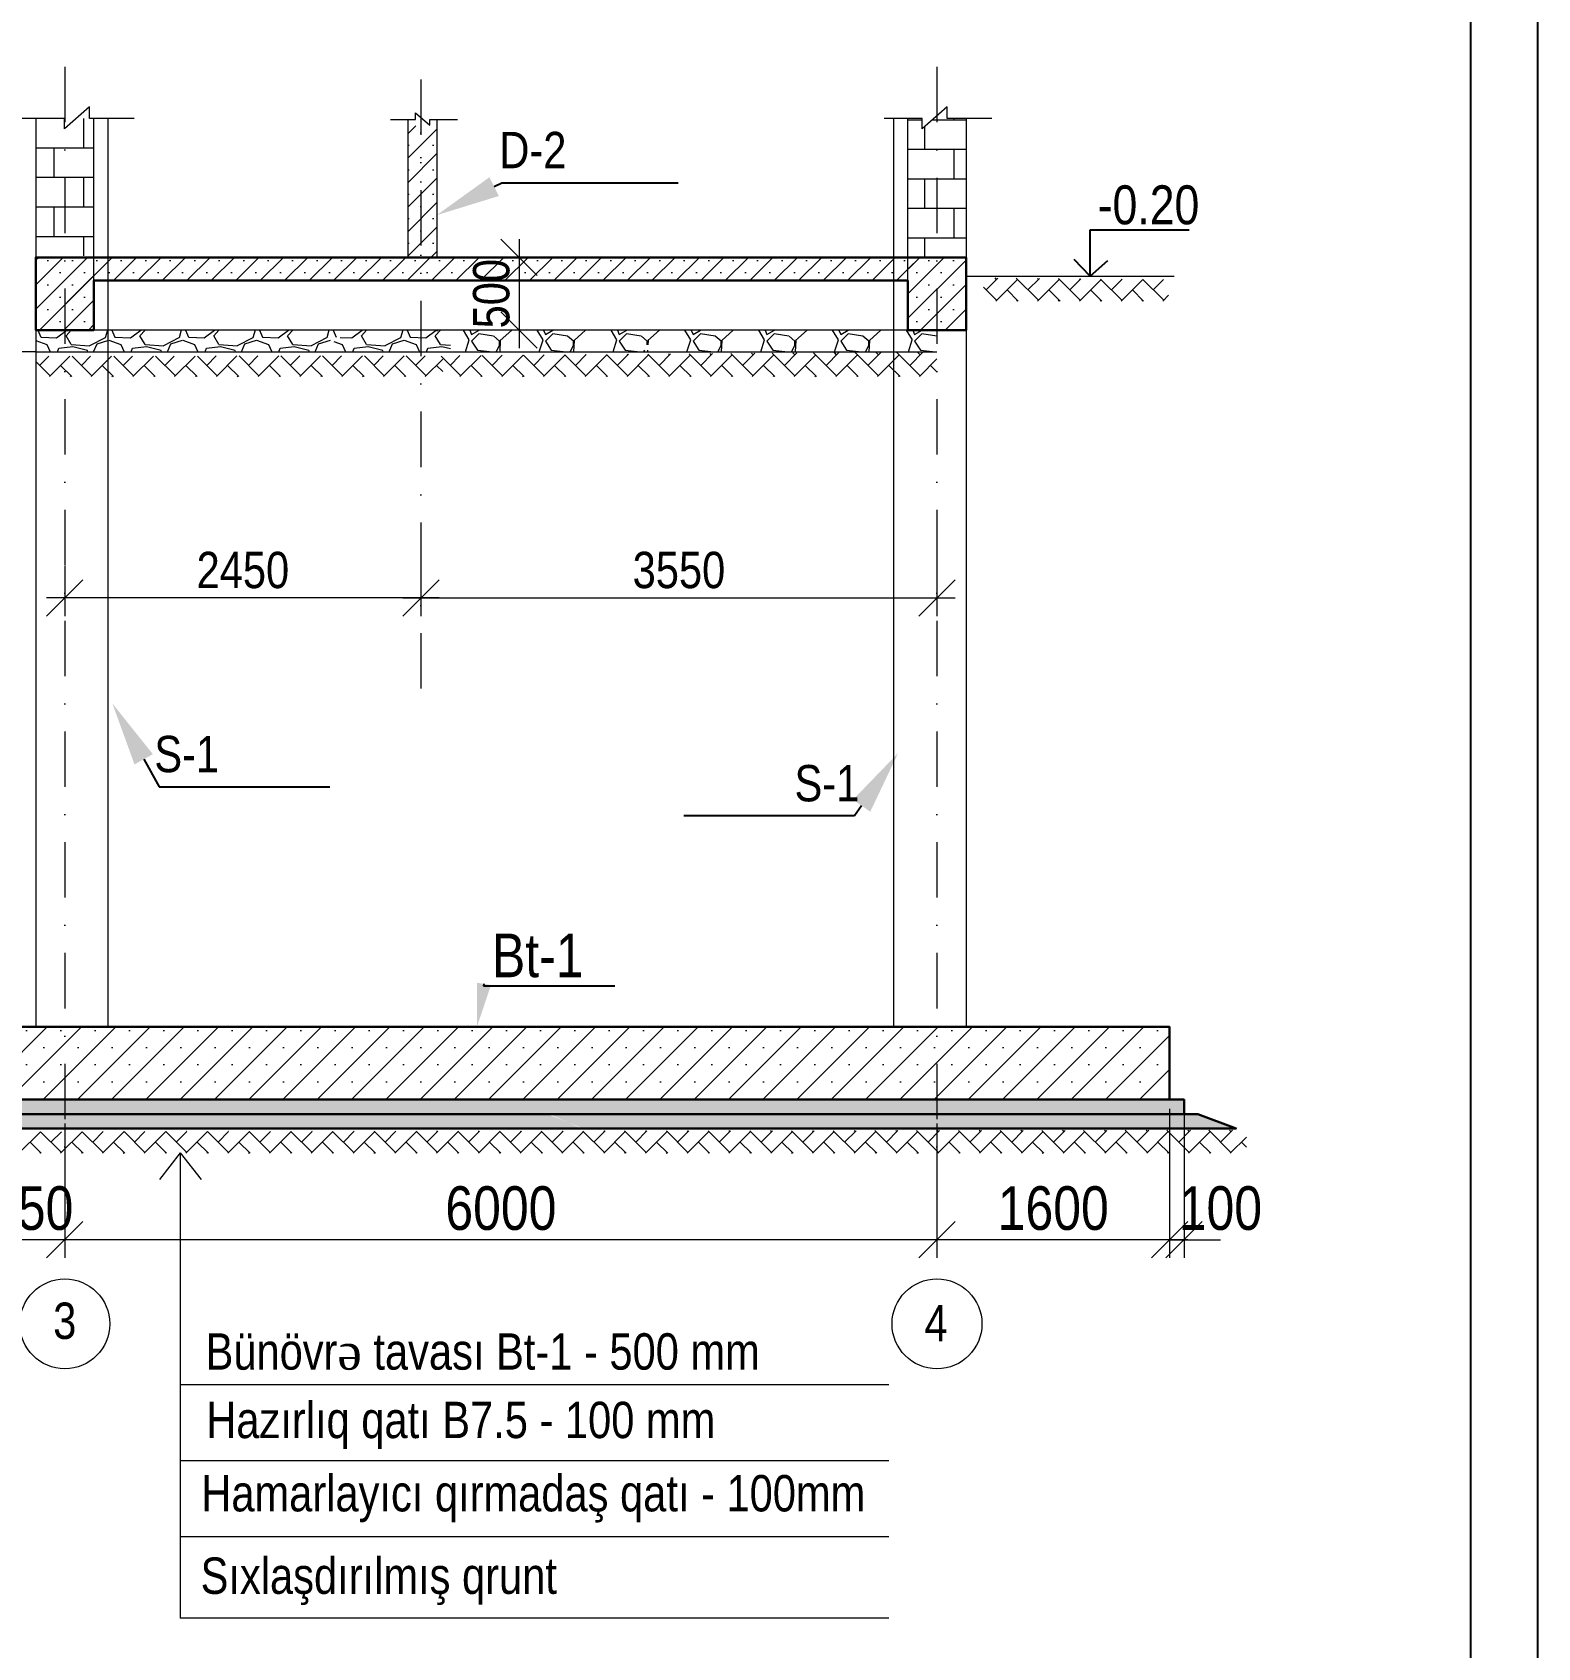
# Model space of a CAD drawing. Header units: millimetres. Extents: x -149347 to 251215, y -2929184 to -2541447.
# Drawn here: x -53668 to -43311, y -2570269 to -2559154 of the extents above; entities that cross this region are included whole.
import ezdxf
from ezdxf import colors
from ezdxf.entities.mleader import LeaderData, LeaderLine
from ezdxf.math import Vec2, Vec3

# ---------------------------------------------------------------- set-up
doc = ezdxf.new("R2010")
doc.units = ezdxf.units.MM
doc.linetypes.add('DASHDOTX2', pattern=[50.8, 25.4, -12.7, 0, -12.7])
doc.layers.add('Dimensioning', color=7, linetype='Continuous')
doc.layers.add('РАЗМЕРЫ', color=80, linetype='Continuous', lineweight=9)
doc.styles.add('Style-Times New Roman', font='times.ttf')
doc.styles.add('style1', font='A3TI(LA).TTF', dxfattribs={"height": 400})
doc.styles.add('style6', font='ARIALN.TTF', dxfattribs={"height": 300})
doc.dimstyles.new('DIM_100', dxfattribs={"dimscale": 100, "dimtxt": 250, "dimasz": 2.5, "dimexe": 1.25, "dimexo": 0.625, "dimtad": 1, "dimdec": 0, "dimtxsty": 'style1', "dimblk": 'OBLIQUE', "dimcen": 2.5, "dimdle": 1.25, "dimclrd": 251, "dimclre": 251, "dimaunit": 1, "dimadec": 3, "dimazin": 0, "dimtfac": 1, "dimtdec": 0, "dimtmove": 1, "dimatfit": 3, "dimfxl": 1.25, "dimlwd": 5, "dimlwe": 5, "dimarcsym": 0})
pattern_1 = [(45, (-621337.33, 7489.57), (-84.189901, 84.189901), []), (45, (-621253.14, 7489.57), (-84.189901, 84.189901), [0, -119.0625])]

# ---------------------------------------------------------------- blocks, each defined once
blk = doc.blocks.new('mekteb')
at = {"color": 0, "lineweight": 25}
blk.add_line((139843, -1821466), (139843, -1849866), dxfattribs=at)
at = {"color": 0, "lineweight": 25, "ltscale": 15}
blk.add_line((139343, -1849366), (139343, -1821966), dxfattribs=at)
blk = doc.blocks.new('_Oblique')
at = {"color": 0, "linetype": 'ByBlock', "lineweight": -2}
blk.add_line((-0.5, -0.5), (0.5, 0.5), dxfattribs=at)
blk = doc.blocks.new('*D86')
at = {"color": 251, "lineweight": 5, "ltscale": 50, "transparency": 16777216}
for p, q in [((-53444, -2566662), (-53444, -2567587)), ((-47444, -2566662), (-47444, -2567587))]:
    blk.add_line(p, q, dxfattribs=at)
at = {"color": 251, "linetype": 'ByBlock', "lineweight": 5, "ltscale": 50, "transparency": 16777216}
blk.add_line((-47319, -2567462), (-53569, -2567462), dxfattribs=at)
at = {"layer": 'Defpoints', "color": 0, "lineweight": 15, "ltscale": 50, "transparency": 16777216}
for p in [(-53444, -2566600), (-47444, -2566600), (-53444, -2567462)]:
    blk.add_point(p, dxfattribs=at)
at = {"color": 251, "lineweight": 5, "ltscale": 50, "transparency": 16777216, "xscale": 250, "yscale": 250, "zscale": 250, "rotation": 180}
blk.add_blockref('_Oblique', (-53444, -2567462), dxfattribs=at)
at = {"color": 251, "lineweight": 5, "ltscale": 50, "transparency": 16777216, "xscale": 250, "yscale": 250, "zscale": 250}
blk.add_blockref('_Oblique', (-47444, -2567462), dxfattribs=at)
at = {"color": 0, "lineweight": 15, "ltscale": 50, "transparency": 16777216, "insert": (-50444, -2567246), "char_height": 300, "attachment_point": 5, "style": 'style6'}
blk.add_mtext('6000', dxfattribs=at)
blk = doc.blocks.new('*D87')
at = {"color": 251, "lineweight": 5, "ltscale": 50, "transparency": 16777216}
for p, q in [((-45844, -2566560), (-45844, -2567587)), ((-47444, -2567103), (-47444, -2567587))]:
    blk.add_line(p, q, dxfattribs=at)
at = {"color": 251, "linetype": 'ByBlock', "lineweight": 5, "ltscale": 50, "transparency": 16777216}
blk.add_line((-45719, -2567462), (-47569, -2567462), dxfattribs=at)
at = {"layer": 'Defpoints', "color": 0, "lineweight": 15, "ltscale": 50, "transparency": 16777216}
for p in [(-45844, -2566497), (-47444, -2567041), (-47444, -2567462)]:
    blk.add_point(p, dxfattribs=at)
at = {"color": 251, "lineweight": 5, "ltscale": 50, "transparency": 16777216, "xscale": 250, "yscale": 250, "zscale": 250, "rotation": 180}
blk.add_blockref('_Oblique', (-47444, -2567462), dxfattribs=at)
at = {"color": 251, "lineweight": 5, "ltscale": 50, "transparency": 16777216, "xscale": 250, "yscale": 250, "zscale": 250}
blk.add_blockref('_Oblique', (-45844, -2567462), dxfattribs=at)
at = {"color": 0, "lineweight": 15, "ltscale": 50, "transparency": 16777216, "insert": (-46644, -2567246), "char_height": 300, "attachment_point": 5, "style": 'style6'}
blk.add_mtext('1600', dxfattribs=at)
blk = doc.blocks.new('*D88')
at = {"color": 251, "lineweight": 5, "ltscale": 50, "transparency": 16777216}
for p, q in [((-53894, -2567051), (-53894, -2567587)), ((-53444, -2567114), (-53444, -2567587))]:
    blk.add_line(p, q, dxfattribs=at)
at = {"color": 251, "linetype": 'ByBlock', "lineweight": 5, "ltscale": 50, "transparency": 16777216}
blk.add_line((-53319, -2567462), (-54019, -2567462), dxfattribs=at)
at = {"layer": 'Defpoints', "color": 0, "lineweight": 15, "ltscale": 50, "transparency": 16777216}
for p in [(-53894, -2566989), (-53444, -2567052), (-53894, -2567462)]:
    blk.add_point(p, dxfattribs=at)
at = {"color": 251, "lineweight": 5, "ltscale": 50, "transparency": 16777216, "xscale": 250, "yscale": 250, "zscale": 250, "rotation": 180}
blk.add_blockref('_Oblique', (-53894, -2567462), dxfattribs=at)
at = {"color": 251, "lineweight": 5, "ltscale": 50, "transparency": 16777216, "xscale": 250, "yscale": 250, "zscale": 250}
blk.add_blockref('_Oblique', (-53444, -2567462), dxfattribs=at)
at = {"color": 0, "lineweight": 15, "ltscale": 50, "transparency": 16777216, "insert": (-53672, -2567246), "char_height": 300, "attachment_point": 5, "style": 'style6'}
blk.add_mtext('450', dxfattribs=at)
blk = doc.blocks.new('*D92')
at = {"color": 251, "lineweight": 5, "ltscale": 50, "transparency": 16777216}
for p, q in [((-45844, -2566560), (-45844, -2567587)), ((-45744, -2566552), (-45744, -2567587))]:
    blk.add_line(p, q, dxfattribs=at)
at = {"color": 251, "linetype": 'ByBlock', "lineweight": 5, "ltscale": 50, "transparency": 16777216}
for p, q in [((-45844, -2567462), (-46094, -2567462)), ((-45844, -2567462), (-45744, -2567462)), ((-45744, -2567462), (-45494, -2567462))]:
    blk.add_line(p, q, dxfattribs=at)
at = {"layer": 'Defpoints', "color": 0, "lineweight": 15, "ltscale": 50, "transparency": 16777216}
for p in [(-45844, -2566497), (-45744, -2566489), (-45744, -2567462)]:
    blk.add_point(p, dxfattribs=at)
at = {"color": 251, "lineweight": 5, "ltscale": 50, "transparency": 16777216, "xscale": 250, "yscale": 250, "zscale": 250}
blk.add_blockref('_Oblique', (-45844, -2567462), dxfattribs=at)
at = {"color": 251, "lineweight": 5, "ltscale": 50, "transparency": 16777216, "xscale": 250, "yscale": 250, "zscale": 250, "rotation": 180}
blk.add_blockref('_Oblique', (-45744, -2567462), dxfattribs=at)
at = {"color": 0, "lineweight": 15, "ltscale": 50, "transparency": 16777216, "insert": (-45494, -2567246), "char_height": 300, "attachment_point": 5, "style": 'style6'}
blk.add_mtext('100', dxfattribs=at)
blk = doc.blocks.new('*D83')
at = {"color": 251, "lineweight": 5, "ltscale": 50, "transparency": 16777216}
for p, q in [((-50994, -2562761), (-50994, -2563171)), ((-53444, -2562825), (-53444, -2563171))]:
    blk.add_line(p, q, dxfattribs=at)
at = {"color": 251, "linetype": 'ByBlock', "lineweight": 5, "ltscale": 50, "transparency": 16777216}
blk.add_line((-50869, -2563046), (-53569, -2563046), dxfattribs=at)
at = {"layer": 'Defpoints', "color": 0, "lineweight": 15, "ltscale": 50, "transparency": 16777216}
for p in [(-53444, -2562762), (-50994, -2562699), (-53444, -2563046)]:
    blk.add_point(p, dxfattribs=at)
at = {"color": 251, "lineweight": 5, "ltscale": 50, "transparency": 16777216, "xscale": 250, "yscale": 250, "zscale": 250, "rotation": 180}
blk.add_blockref('_Oblique', (-53444, -2563046), dxfattribs=at)
at = {"color": 251, "lineweight": 5, "ltscale": 50, "transparency": 16777216, "xscale": 250, "yscale": 250, "zscale": 250}
blk.add_blockref('_Oblique', (-50994, -2563046), dxfattribs=at)
at = {"color": 0, "lineweight": 15, "ltscale": 50, "transparency": 16777216, "insert": (-52219, -2562855), "char_height": 300, "attachment_point": 5, "style": 'style6'}
blk.add_mtext('{\\H0.83333x;2450}', dxfattribs=at)
blk = doc.blocks.new('*D84')
at = {"color": 251, "lineweight": 5, "ltscale": 50, "transparency": 16777216}
for p, q in [((-50994, -2562761), (-50994, -2563171)), ((-47444, -2562718), (-47444, -2563171))]:
    blk.add_line(p, q, dxfattribs=at)
at = {"color": 251, "linetype": 'ByBlock', "lineweight": 5, "ltscale": 50, "transparency": 16777216}
blk.add_line((-51119, -2563046), (-47319, -2563046), dxfattribs=at)
at = {"layer": 'Defpoints', "color": 0, "lineweight": 15, "ltscale": 50, "transparency": 16777216}
for p in [(-47444, -2562656), (-50994, -2562699), (-47444, -2563046)]:
    blk.add_point(p, dxfattribs=at)
at = {"color": 251, "lineweight": 5, "ltscale": 50, "transparency": 16777216, "xscale": 250, "yscale": 250, "zscale": 250, "rotation": 180}
blk.add_blockref('_Oblique', (-50994, -2563046), dxfattribs=at)
at = {"color": 251, "lineweight": 5, "ltscale": 50, "transparency": 16777216, "xscale": 250, "yscale": 250, "zscale": 250}
blk.add_blockref('_Oblique', (-47444, -2563046), dxfattribs=at)
at = {"color": 0, "lineweight": 15, "ltscale": 50, "transparency": 16777216, "insert": (-49219, -2562855), "char_height": 300, "attachment_point": 5, "style": 'style6'}
blk.add_mtext('{\\H0.83333x;3550}', dxfattribs=at)
blk = doc.blocks.new('*D147')
at = {"color": 251, "linetype": 'ByBlock', "lineweight": 5, "ltscale": 50, "transparency": 16777216}
blk.add_line((-50319, -2560577), (-50319, -2561327), dxfattribs=at)
at = {"color": 251, "lineweight": 5, "ltscale": 50, "transparency": 16777216}
for p, q in [((-50746, -2560702), (-50194, -2560702)), ((-50746, -2561202), (-50194, -2561202))]:
    blk.add_line(p, q, dxfattribs=at)
at = {"layer": 'Defpoints', "color": 0, "lineweight": 15, "ltscale": 50, "transparency": 16777216}
for p in [(-50809, -2560702), (-50809, -2561202), (-50319, -2561202)]:
    blk.add_point(p, dxfattribs=at)
at = {"color": 251, "lineweight": 5, "ltscale": 50, "transparency": 16777216, "xscale": 250, "yscale": 250, "zscale": 250}
for p, rotation in [((-50319, -2560702), 90), ((-50319, -2561202), 270)]:
    blk.add_blockref('_Oblique', p, dxfattribs=dict(at, rotation=rotation))
at = {"color": 0, "lineweight": 15, "ltscale": 50, "transparency": 16777216, "insert": (-50509, -2560952), "char_height": 300, "attachment_point": 5, "rotation": 90, "style": 'style6'}
blk.add_mtext('{\\H0.83333x;500}', dxfattribs=at)

msp = doc.modelspace()

# ---------------------------------------------------------------- hatches: boundary and pattern name
at = {"lineweight": 15, "ltscale": 15}
h = msp.add_hatch(dxfattribs=at)
h.set_pattern_fill('AR-B816', color=4)
h.set_pattern_definition([(0, (-811656.58, 35728.3), (0, 203.2), []), (90, (-811656.58, 35728.3), (-203.2, 203.2), [203.2, -203.2])])
h.paths.add_polyline_path([(-53241.43285, -2560692.33039), (-53641.43285, -2560692.33039), (-53643.82368, -2559747.08999), (-53243.82368, -2559747.08999)])
h = msp.add_hatch(dxfattribs=at)
h.set_pattern_fill('AR-B816', color=4)
h.set_pattern_definition([(0, (-817656.08, 35718.34), (0, 203.2), []), (90, (-817656.08, 35718.34), (-203.2, 203.2), [203.2, -203.2])])
h.paths.add_polyline_path([(-47546.7089, -2559747.08999), (-47546.7089, -2559817.08999), (-47465.84416, -2559747.08999), (-47243.82368, -2559747.08999), (-47243.82368, -2560702.28525), (-47643.82368, -2560702.28525), (-47643.82368, -2559747.08999)])
at = {"lineweight": 15, "ltscale": 50}
h = msp.add_hatch(dxfattribs=at)
h.set_pattern_fill('SACNCR', color=4, scale=50)
h.set_pattern_definition([(45, (-637630.2, 115.98), (-84.189901, 84.189901), []), (45, (-637546, 115.98), (-84.189901, 84.189901), [0, -119.0625])])
h.paths.add_polyline_path([(-50884.76653, -2560702.28525), (-51084.76653, -2560702.28525), (-51084.76653, -2559797.15585), (-50884.76653, -2559797.15585)])
h = msp.add_hatch(dxfattribs=at)
h.set_pattern_fill('SACNCR', color=4, scale=50)
h.set_pattern_definition(pattern_1)
h.paths.add_polyline_path([(-53149.01346, -2560862.28525), (-53149.01346, -2560702.28525), (-47743.82368, -2560702.28525), (-47743.82368, -2560862.28525)])
h.paths.add_polyline_path([(-47743.82368, -2560702.28525), (-47643.82368, -2560702.28525), (-47243.82368, -2560702.28525), (-47243.82368, -2561202.28525), (-47643.82368, -2561202.28525), (-47643.82368, -2560862.28525), (-47743.82368, -2560862.28525)])
h.paths.add_polyline_path([(-53149.01346, -2560862.28525), (-53243.82368, -2560862.28525), (-53243.82368, -2561202.28525), (-53643.82368, -2561202.28525), (-53643.82368, -2560702.28525), (-53243.82368, -2560702.28525), (-53149.01346, -2560702.28525)])
h = msp.add_hatch(dxfattribs=at)
h.set_pattern_fill('SACNCR', color=4, scale=50)
h.set_pattern_definition(pattern_1)
edge = h.paths.add_edge_path()
edge.add_line((-53243.82368, -2560862.28525), (-53243.82368, -2561202.28525))
edge.add_line((-53243.82368, -2561202.28525), (-53643.82368, -2561202.28525))
edge.add_line((-53643.82368, -2561202.28525), (-53643.82368, -2560702.28525))
edge.add_line((-53643.82368, -2560702.28525), (-53243.82368, -2560702.28525))
h = msp.add_hatch(dxfattribs=at)
h.set_pattern_fill('SACNCR', color=4, scale=50)
h.set_pattern_definition(pattern_1)
edge = h.paths.add_edge_path()
edge.add_line((-47643.82368, -2560702.28525), (-47243.82368, -2560702.28525))
edge.add_line((-47243.82368, -2560702.28525), (-47243.82368, -2561202.28525))
edge.add_line((-47243.82368, -2561202.28525), (-47643.82368, -2561202.28525))
edge.add_line((-47643.82368, -2561202.28525), (-47643.82368, -2560862.28525))
at = {"lineweight": 9, "ltscale": 15}
h = msp.add_hatch(dxfattribs=at)
h.set_pattern_fill('AR-HBONE', color=4)
h.set_pattern_definition([(45, (-819551.3, 34009.12), (1e-14, 143.684098), [304.8, -101.6]), (135, (-819479.46, 34080.96), (1e-14, 143.684098), [304.8, -101.6])])
h.paths.add_polyline_path([(-45850.16879, -2560855.77071), (-45850.16879, -2561002.58472), (-47124.20109, -2561002.58472), (-47124.20109, -2560859.72298), (-47081.49198, -2560843.70359)])
at = {"linetype": 'Continuous', "lineweight": 9}
h = msp.add_hatch(dxfattribs=at)
h.set_pattern_fill('GRAVEL', color=40, scale=20)
h.set_pattern_definition([(228.0127875, (-817318.32, 7076.157), (-4064.0000003, -4571.9999997), [68.34429, -6766.09673]), (184.969741, (-817364.04, 7025.357), (6095.99999759, 508.00002894), [117.28094, -11610.80978]), (132.5104471, (-817480.88, 7015.197), (5080.00000215, -5587.99999805), [82.6963, -8186.94456]), (267.273689, (-817679, 6888.197), (508.00000106, 10159.99999995), [106.8009, -10573.287485]), (292.8336542, (-817684.08, 6781.517), (-2540.00000021, 6095.9999999), [104.72674, -10367.96155]), (357.273689, (-817643.44, 6684.997), (-10159.99999995, 508.00000106), [106.8009, -10573.287485]), (37.6942405, (-817536.76, 6679.917), (-6603.99999971, -5080.00000038), [141.23873, -13982.62306]), (72.2553284, (-817425, 6766.277), (3556.00000096, 11175.9999997), [133.3439, -13201.05132]), (121.4295656, (-817384.36, 6893.277), (-4064.00000058, 6603.99999965), [107.1626, -10609.10914]), (175.2363583, (-817440.24, 6984.717), (5587.9999999, -508.0000009), [122.34266, -5994.78739]), (222.3974378, (-817562.16, 6994.877), (-6095.9999998, -5588.00000021), [158.21558, -15663.3545]), (138.8140748, (-817176.08, 6883.117), (-3555.9999998, 3048.00000025), [54.00091, -5346.113165]), (171.4692344, (-817216.72, 6918.677), (6604.00000018, -1015.99999885), [102.7364, -10170.9278]), (225, (-817318.32, 6933.9), (-7e-14, -508), [71.84187, -646.57862]), (203.1985905, (-817353.88, 6994.877), (2540, 1015.9999998), [38.68826, -3830.12447]), (291.8014095, (-817389.44, 6979.64), (-508, 1524), [54.71312, -2680.9506]), (30.9637565, (-817369.12, 6928.84), (1524, 1016), [88.86393, -2873.25963]), (161.565051, (-817292.92, 6974.56), (1016, -508), [64.25743, -1542.17962]), (16.3895403, (-817684.08, 6979.637), (5080, 1524), [90.0176, -8911.76533]), (70.346176, (-817597.72, 7005.037), (-2032.0000002, -5587.99999993), [75.51979, -7476.44314]), (293.1985905, (-817292.92, 7076.157), (-1015.9999998, 2540), [77.37602, -3791.43672]), (343.6104597, (-817262.44, 7005.037), (-5080.0000001, 1523.99999964), [90.0176, -8911.76533]), (339.4439548, (-817684.08, 6664.677), (-2540, 1016), [86.80704, -4253.54686]), (294.7751406, (-817602.8, 6634.197), (-2540.000003, 5587.99999863), [72.73442, -7200.71868]), (66.8014095, (-817287.84, 6568.157), (1015.9999998, 2540), [77.37602, -3791.43672]), (17.3540246, (-817257.36, 6639.277), (-6603.99999987, -2032.00000043), [85.15655, -8430.4752]), (69.4439548, (-817536.76, 6568.157), (-1016, -2540), [43.40352, -4296.95038]), (101.3099325, (-817318.32, 6568.16), (-508, 2032), [25.90292, -2564.39899]), (165.9637565, (-817323.4, 6593.56), (1524, -508), [104.72674, -1989.81092]), (186.009006, (-817425, 6618.957), (5079.99999997, 508.00000027), [97.0534, -9608.27297]), (303.6900675, (-817369.12, 6883.12), (-508, 1016), [73.26478, -1758.35527]), (353.1572266, (-817328.48, 6822.157), (8636.00000005, -1015.99999955), [127.91135, -12663.20181]), (60.945396, (-817201.48, 6806.917), (-2032.0000001, -3556), [52.30165, -5177.87846]), (90, (-817176.1, 6852.64), (-508, 508), [30.48, -477.52]), (120.2564372, (-817435.16, 6634.197), (2031.99999975, -3556.00000014), [70.57339, -6986.78815]), (48.0127875, (-817470.72, 6695.157), (4064.00000034, 4571.9999997), [136.68858, -6697.75244]), (0, (-817379.3, 6796.76), (508, 508), [132.08, -375.92]), (325.3048465, (-817247.2, 6796.757), (5080.00000192, -3555.99999725), [80.32191, -7951.863345]), (254.054604, (-817181.16, 6751.04), (-508, -2032), [73.96582, -3624.33001]), (207.6459754, (-817201.48, 6679.917), (-9652.00000035, -5079.99999933), [120.42902, -11922.49288]), (175.4260787, (-817308.16, 6624.037), (-6604, 508), [127.40589, -12613.16929])])
edge = h.paths.add_edge_path()
edge.add_line((-53636.28378, -2561202.28525), (-52203.5494, -2561202.28525))
edge.add_line((-52203.5494, -2561202.28525), (-51469.93079, -2561202.28525))
edge.add_line((-51469.93079, -2561202.28525), (-51703.99303, -2561352.28525))
edge.add_line((-51703.99303, -2561352.28525), (-53643.82368, -2561352.28525))
edge.add_line((-53643.82368, -2561352.28525), (-53643.82368, -2561202.28525))
edge = h.paths.add_edge_path()
edge.add_line((-50771.95597, -2561202.28525), (-51469.93079, -2561202.28525))
edge.add_line((-51469.93079, -2561202.28525), (-51703.99303, -2561312.72406))
edge.add_line((-51703.99303, -2561352.28525), (-50790.30871, -2561352.28525))
edge.add_line((-50790.30871, -2561352.28525), (-50790.30871, -2561202.28525))
h = msp.add_hatch(dxfattribs=at)
h.set_pattern_fill('GRAVEL', color=40, scale=20)
h.set_pattern_definition([(228.0127875, (-814122.528, 33774.56), (-4064.0000003, -4571.9999997), [68.34429, -6766.09673]), (184.969741, (-814168.248, 33723.76), (6095.99999759, 508.00002894), [117.28094, -11610.80978]), (132.5104471, (-814285.088, 33713.6), (5080.00000215, -5587.99999805), [82.6963, -8186.94456]), (267.273689, (-814483.208, 33586.6), (508.00000106, 10159.99999995), [106.8009, -10573.287485]), (292.8336542, (-814488.288, 33479.92), (-2540.00000021, 6095.9999999), [104.72674, -10367.96155]), (357.273689, (-814447.648, 33383.4), (-10159.99999995, 508.00000106), [106.8009, -10573.287485]), (37.6942405, (-814340.968, 33378.32), (-6603.99999971, -5080.00000038), [141.23873, -13982.62306]), (72.2553284, (-814229.208, 33464.68), (3556.00000096, 11175.9999997), [133.3439, -13201.05132]), (121.4295656, (-814188.568, 33591.68), (-4064.00000058, 6603.99999965), [107.1626, -10609.10914]), (175.2363583, (-814244.448, 33683.12), (5587.9999999, -508.0000009), [122.34266, -5994.78739]), (222.3974378, (-814366.368, 33693.28), (-6095.999999805, -5588.00000021), [158.21558, -15663.3545]), (138.8140748, (-813980.288, 33581.52), (-3555.9999998, 3048.00000025), [54.00091, -5346.113165]), (171.4692344, (-814020.928, 33617.08), (6604.00000018, -1015.99999885), [102.7364, -10170.9278]), (225, (-814122.53, 33632.32), (-7e-14, -508), [71.84187, -646.57862]), (203.1985905, (-814158.09, 33693.28), (2540, 1015.9999998), [38.68826, -3830.12447]), (291.8014095, (-814193.65, 33678.04), (-508, 1524), [54.71312, -2680.9506]), (30.9637565, (-814173.33, 33627.24), (1524, 1016), [88.86393, -2873.25963]), (161.565051, (-814097.13, 33672.96), (1016, -508), [64.25743, -1542.17962]), (16.3895403, (-814488.288, 33678.04), (5080, 1524), [90.0176, -8911.76533]), (70.346176, (-814401.928, 33703.44), (-2032.0000002, -5587.99999993), [75.51979, -7476.44314]), (293.1985905, (-814097.13, 33774.56), (-1015.9999998, 2540), [77.37602, -3791.43672]), (343.6104597, (-814066.648, 33703.44), (-5080.0000001, 1523.99999964), [90.0176, -8911.76533]), (339.4439548, (-814488.29, 33363.08), (-2540, 1016), [86.80704, -4253.54686]), (294.7751406, (-814407.008, 33332.6), (-2540.00000302, 5587.99999863), [72.73442, -7200.71868]), (66.8014095, (-814092.05, 33266.56), (1015.9999998, 2540), [77.37602, -3791.43672]), (17.3540246, (-814061.568, 33337.68), (-6603.99999987, -2032.00000043), [85.15655, -8430.4752]), (69.4439548, (-814340.97, 33266.56), (-1016, -2540), [43.40352, -4296.95038]), (101.3099325, (-814122.53, 33266.56), (-508, 2032), [25.90292, -2564.39899]), (165.9637565, (-814127.61, 33291.96), (1524, -508), [104.72674, -1989.81092]), (186.009006, (-814229.208, 33317.36), (5079.99999997, 508.00000027), [97.0534, -9608.27297]), (303.6900675, (-814173.33, 33581.52), (-508, 1016), [73.26478, -1758.35527]), (353.1572266, (-814132.688, 33520.56), (8636.00000005, -1015.99999955), [127.91135, -12663.20181]), (60.945396, (-814005.69, 33505.32), (-2032.0000001, -3556), [52.30165, -5177.87846]), (90, (-813980.3, 33551.04), (-508, 508), [30.48, -477.52]), (120.2564372, (-814239.368, 33332.6), (2031.99999975, -3556.00000014), [70.57339, -6986.78815]), (48.0127875, (-814274.928, 33393.56), (4064.00000034, 4571.9999997), [136.68858, -6697.75244]), (0, (-814183.5, 33495.16), (508, 508), [132.08, -375.92]), (325.3048465, (-814051.408, 33495.16), (5080.00000192, -3555.99999725), [80.32191, -7951.863345]), (254.054604, (-813985.37, 33449.44), (-508, -2032), [73.96582, -3624.33001]), (207.6459754, (-814005.688, 33378.32), (-9652.00000035, -5079.99999933), [120.42902, -11922.49288]), (175.4260787, (-814112.368, 33322.44), (-6604, 508), [127.40589, -12613.16929])])
h.paths.add_polyline_path([(-50884.76653, -2561202.28525), (-49953.5494, -2561202.28525), (-49219.93079, -2561202.28525), (-49453.99303, -2561352.28525), (-50884.76653, -2561352.28525)])
edge = h.paths.add_edge_path()
edge.add_line((-47460.07852, -2561202.28525), (-49219.93079, -2561202.28525))
edge.add_line((-49219.93079, -2561202.28525), (-49453.99303, -2561312.72406))
edge.add_line((-49453.99303, -2561352.28525), (-47443.82368, -2561352.28525))
edge.add_line((-47443.82368, -2561352.28525), (-47443.82368, -2561202.28525))
at = {"lineweight": 9, "ltscale": 15}
h = msp.add_hatch(dxfattribs=at)
h.set_pattern_fill('AR-HBONE', color=4)
h.set_pattern_definition([(45, (-816867.2, 33489.54), (1e-14, 143.684098), [304.8, -101.6]), (135, (-816795.36, 33561.38), (1e-14, 143.684098), [304.8, -101.6])])
edge = h.paths.add_edge_path()
edge.add_line((-50820.90618, -2561379.58283), (-53643.82368, -2561381.92137))
edge.add_line((-53643.82368, -2561379.30325), (-53643.82368, -2561522.16498))
edge.add_line((-53643.82368, -2561522.16498), (-50844.16154, -2561522.16498))
edge.add_line((-50844.16154, -2561522.16498), (-50844.16154, -2561379.30325))
h = msp.add_hatch(dxfattribs=at)
h.set_pattern_fill('AR-HBONE', color=4)
h.set_pattern_definition([(45, (-814617.2, 33489.54), (1e-14, 143.684098), [304.8, -101.6]), (135, (-814545.36, 33561.38), (1e-14, 143.684098), [304.8, -101.6])])
edge = h.paths.add_edge_path()
edge.add_line((-47443.82368, -2561352.28525), (-50855.10744, -2561379.30325))
edge.add_line((-50855.10744, -2561379.30325), (-50855.10744, -2561522.16498))
edge.add_line((-50855.10744, -2561522.16498), (-47443.82368, -2561522.16498))
edge.add_line((-47443.82368, -2561522.16498), (-47443.82368, -2561379.30325))
at = {"lineweight": 15, "ltscale": 50}
h = msp.add_hatch(dxfattribs=at)
h.set_pattern_fill('SACNCR', color=4, scale=70)
h.set_pattern_definition([(45, (-651993.9, 370135.09), (-117.865862, 117.865862), []), (45, (-651876.03, 370135.09), (-117.865862, 117.865862), [0, -166.6875])])
h.paths.add_polyline_path([(-51449.27855, -2565997.24783), (-47446.95859, -2565997.24783), (-45843.82368, -2565997.24783), (-45843.82368, -2566497.24783), (-51449.27855, -2566497.24783)])
h.paths.add_polyline_path([(-57293.82368, -2565997.24783), (-51449.27855, -2565997.24783), (-51449.27855, -2566497.24783), (-57293.82368, -2566497.24783)])
at = {"lineweight": 15, "ltscale": 15}
h = msp.add_hatch(dxfattribs=at)
h.set_pattern_fill('AR-CONC', color=254)
h.set_pattern_definition([(50, (-499485.24, 0), (182.184669, -15.9390855), [19.05, -209.55]), (355, (-499485.24, 0), (-35.243421, 191.056845), [15.24, -167.640584]), (100.451445, (-499470.06, -1.33), (146.941247, 175.117752), [16.190009, -178.090245]), (46.1842, (-499485.24, 50.8), (271.07904, -42.042328), [28.575, -314.325]), (96.635558, (-499462.65, 47.3), (237.404134, 247.426125), [24.285023, -267.135608]), (351.184151, (-499485.24, 50.8), (237.404134, 247.426125), [22.859967, -251.459732]), (21, (-499459.84, 38.1), (151.614391, -102.265198), [19.05, -209.55]), (326, (-499459.84, 38.1), (61.802028, 184.187966), [15.24, -167.64]), (71.451445, (-499447.2, 29.58), (213.416419, 81.922769), [16.190009, -178.089938]), (37.5, (-499485.24, 0), (3.0886033, 84.5550389), [0, -165.608, 0, -170.18, 0, -168.275]), (7.5, (-499485.24, 0), (66.8196625, 100.1805748), [0, -97.028, 0, -161.798, 0, -64.135]), (327.5, (-499541.88, 0), (135.5905952, -5.728744), [0, -63.5, 0, -198.12, 0, -262.89]), (317.5, (-499567.28, 0), (148.1291814, 25.426491), [0, -82.55, 0, -131.572, 0, -186.69])])
h.paths.add_polyline_path([(-45743.82368, -2566497.24783), (-57384.76652, -2566497.24783), (-57393.82368, -2566497.24783), (-57393.82368, -2566597.24783), (-45743.82368, -2566597.24783)])
at = {"linetype": 'Continuous', "lineweight": 9}
h = msp.add_hatch(dxfattribs=at)
h.set_pattern_fill('GRAVEL', color=40, scale=10)
h.set_pattern_definition([(228.0127875, (-499302.359, 254), (-2032.00000016, -2285.99999986), [34.172144, -3383.048364]), (184.969741, (-499325.219, 228.6), (3047.999998794, 254.00001447), [58.640472, -5805.40489]), (132.5104471, (-499383.639, 223.52), (2540.00000107, -2793.99999902), [41.348152, -4093.47228]), (267.273689, (-499482.699, 160.02), (254.00000053, 5079.999999973), [53.400452, -5286.643743]), (292.8336542, (-499485.239, 106.68), (-1270.000000106, 3047.999999956), [52.36337, -5183.980775]), (357.273689, (-499464.919, 58.42), (-5079.999999973, 254.00000053), [53.400452, -5286.643743]), (37.69424047, (-499411.5785, 55.88), (-3301.999999854, -2540.00000019), [70.619366, -6991.311531]), (72.25532837, (-499355.6985, 99.06), (1778.000000478, 5587.999999848), [66.671952, -6600.52566]), (121.4295656, (-499335.379, 162.56), (-2032.00000029, 3301.99999982), [53.5813, -5304.55457]), (175.2363583, (-499363.319, 208.28), (2793.99999996, -254.00000044), [61.171328, -2997.393695]), (222.3974378, (-499424.2785, 213.36), (-3047.999999902, -2794.000000106), [79.107792, -7831.67725]), (138.8140748, (-499231.239, 157.48), (-1777.9999999, 1524.00000012), [27.000454, -2673.056582]), (171.4692344, (-499251.559, 175.26), (3302.00000009, -507.999999424), [51.368198, -5085.4639]), (225, (-499302.36, 182.88), (-4e-14, -254), [35.920934, -323.28931]), (203.1985905, (-499320.14, 213.36), (1270.00000003, 507.9999999), [19.344132, -1915.062237]), (291.8014095, (-499337.92, 205.74), (-254.00000005, 762), [27.356562, -1340.4753]), (30.9637565, (-499327.76, 180.34), (762, 508), [44.431966, -1436.629815]), (161.5650512, (-499289.66, 203.2), (508, -254), [32.128714, -771.089812]), (16.38954033, (-499485.239, 205.74), (2540, 762), [45.0088, -4455.882667]), (70.34617594, (-499442.059, 218.44), (-1016.00000009, -2793.99999997), [37.759894, -3738.221568]), (293.1985905, (-499289.66, 254), (-507.9999999, 1270.00000004), [38.68801, -1895.71836]), (343.6104597, (-499274.419, 218.44), (-2540.00000005, 761.99999982), [45.0088, -4455.882667]), (339.4439548, (-499485.239, 48.26), (-1270, 508), [43.40352, -2126.773431]), (294.7751406, (-499444.599, 33.02), (-1270.00000151, 2793.99999931), [36.367212, -3600.359338]), (66.8014095, (-499287.12, 0), (507.9999999, 1270.00000003), [38.68801, -1895.71836]), (17.35402464, (-499271.879, 35.56), (-3301.99999993, -1016.00000021), [42.578274, -4215.237598]), (69.4439548, (-499411.579, 0), (-508, -1270), [21.70176, -2148.475191]), (101.3099325, (-499302.36, 0), (-254, 1016), [12.95146, -1282.199496]), (165.9637565, (-499304.9, 12.7), (762, -254), [52.36337, -994.90546]), (186.00900596, (-499355.699, 25.4), (2539.999999987, 254.00000013), [48.5267, -4804.136486]), (303.6900675, (-499327.76, 157.48), (-254, 508), [36.632388, -879.177636]), (353.1572266, (-499307.439, 127), (4318.000000027, -507.999999774), [63.955676, -6331.600907]), (60.9453959, (-499243.939, 119.38), (-1016.00000003, -1777.99999998), [26.150824, -2588.939232]), (90, (-499231.24, 142.24), (-254, 254), [15.24, -238.76]), (120.2564372, (-499360.779, 33.02), (1015.99999988, -1778.00000007), [35.286696, -3493.394077]), (48.0127875, (-499378.559, 63.5), (2032.00000017, 2285.99999985), [68.344288, -3348.87622]), (0, (-499332.84, 114.3), (254, 254), [66.04, -187.96]), (325.3048465, (-499266.799, 114.3), (2540.00000096, -1777.99999863), [40.160956, -3975.931672]), (254.0546041, (-499233.78, 91.44), (-254, -1016), [36.982908, -1812.165004]), (207.64597536, (-499243.939, 55.88), (-4826.000000177, -2539.999999663), [60.21451, -5961.246442]), (175.42607874, (-499297.279, 27.94), (-3302, 254), [63.702946, -6306.584646])])
h.paths.add_polyline_path([(-50110.10228, -2566597.24783), (-49876.04004, -2566701.94105), (-45376.9369, -2566691.7326), (-45649.27855, -2566597.24783), (-49376.48367, -2566597.24783)])
h.paths.add_polyline_path([(-57737.09808, -2566697.00061), (-57471.6224, -2566597.24783), (-50107.76218, -2566604.05653), (-49876.04004, -2566696.67304)])
at = {"lineweight": 9, "ltscale": 15}
h = msp.add_hatch(dxfattribs=at)
h.set_pattern_fill('AR-HBONE', color=4)
h.set_pattern_definition([(45, (-816214.66, 28144.99), (1e-14, 143.684098), [304.8, -101.6]), (135, (-816142.81, 28216.83), (1e-14, 143.684098), [304.8, -101.6])])
edge = h.paths.add_edge_path()
edge.add_line((-45359.76235, -2566707.83543), (-57803.71205, -2566723.85482))
edge.add_line((-57803.71205, -2566723.85482), (-57803.71205, -2566866.71656))
edge.add_line((-57803.71205, -2566866.71656), (-45314.78792, -2566866.71656))
edge.add_line((-45314.78792, -2566866.71656), (-45314.78792, -2566723.85482))

# ---------------------------------------------------------------- linework, layer by layer
at = {"color": 1, "linetype": 'DASHDOTX2', "lineweight": 13, "ltscale": 15}
for p, q in [((-53443.82368, -2559391.79018), (-53443.82368, -2567731.40638)), ((-47443.82368, -2559391.79018), (-47443.82368, -2567731.40638))]:
    msp.add_line(p, q, dxfattribs=at)
at = {"lineweight": 15}
for p, q in [((-53643.82368, -2559747.08999), (-53643.82368, -2565997.24783)), ((-53149.01346, -2559747.08999), (-53149.01346, -2565987.29297)), ((-47743.82368, -2559747.08999), (-47743.82368, -2565997.24783)), ((-47243.82368, -2559747.08999), (-47243.82368, -2565997.24783)), ((-47240.13848, -2560832.70498), (-45813.15325, -2560832.70498))]:
    msp.add_line(p, q, dxfattribs=at)
at = {"color": 1, "lineweight": 15, "ltscale": 15}
for p, q in [((-53643.82368, -2561352.28525), (-56085.26325, -2561352.28525)), ((-53643.82368, -2561352.28525), (-51084.76653, -2561352.28525)), ((-51084.76653, -2561352.28525), (-47443.82368, -2561352.28525))]:
    msp.add_line(p, q, dxfattribs=at)
at = {"color": 140, "lineweight": 15, "ltscale": 50}
msp.add_line((-53985.2173, -2565997.24783), (-53634.76652, -2565997.24783), dxfattribs=at)
at = {"color": 251, "lineweight": 15, "ltscale": 80}
for p, q in [((-52649.72475, -2566863.771), (-52649.72475, -2570065.25974)), ((-47774.0523, -2568460.04761), (-52651.07411, -2568460.04761)), ((-47774.0523, -2568983.00586), (-52651.07411, -2568983.00586)), ((-47775.40166, -2569505.96412), (-52652.42347, -2569505.96412)), ((-47774.0523, -2570065.25974), (-52651.07411, -2570065.25974))]:
    msp.add_line(p, q, dxfattribs=at)
at = {"color": 1, "linetype": 'DASHDOTX2', "lineweight": 13, "ltscale": 15}
msp.add_lwpolyline([(-50993.82368, -2559477.63616), (-50993.82368, -2563804.6856)], dxfattribs=at)
at = {"lineweight": 15}
for points in [[(-53562.74619, -2559747.08999), (-53832.24985, -2559747.08999), (-53832.24985, -2559667.08999), (-54005.53144, -2559817.08999), (-54005.53144, -2559747.08999), (-54216.78824, -2559747.08999)], [(-52966.7089, -2559747.08999), (-53273.42732, -2559747.08999), (-53273.42732, -2559667.08999), (-53446.7089, -2559817.08999), (-53446.7089, -2559747.08999), (-53786.7089, -2559747.08999)], [(-47066.7089, -2559747.08999), (-47373.42732, -2559747.08999), (-47373.42732, -2559667.08999), (-47546.7089, -2559817.08999), (-47546.7089, -2559747.08999), (-47807.72042, -2559747.08999)], [(-53243.82368, -2560862.28525), (-53243.82368, -2559747.08999)], [(-51202.63788, -2559753.08999), (-51030.87557, -2559753.08999), (-51030.87557, -2559708.28999), (-50933.83788, -2559792.28999), (-50933.83788, -2559753.08999), (-50743.43788, -2559753.08999)], [(-51084.76653, -2559753.08999), (-51084.76653, -2560702.28525)], [(-50884.76653, -2559753.08999), (-50884.76653, -2560702.28525)], [(-47643.82368, -2560862.28525), (-47643.82368, -2559747.08999)]]:
    msp.add_lwpolyline(points, dxfattribs=at)
at = {"lineweight": 30}
for points in [[(-53243.82368, -2560862.28525), (-53243.82368, -2561202.28525), (-53643.82368, -2561202.28525), (-53643.82368, -2560702.28525), (-53243.82368, -2560702.28525)], [(-47643.82368, -2560702.28525), (-53243.82368, -2560702.28525)], [(-47643.82368, -2560702.28525), (-47243.82368, -2560702.28525), (-47243.82368, -2561202.28525), (-47643.82368, -2561202.28525), (-47643.82368, -2560862.28525)], [(-51193.82368, -2560862.28525), (-53243.82368, -2560862.28525)], [(-47643.82368, -2560862.28525), (-51193.82368, -2560862.28525)], [(-46097.27855, -2565997.24783), (-45843.82368, -2565997.24783), (-45843.82368, -2566497.24783), (-51449.27855, -2566497.24783), (-57293.82368, -2566497.24783), (-57293.82368, -2565997.24783), (-53396.95859, -2565997.24783)], [(-53396.95859, -2565997.24783), (-46097.27855, -2565997.24783)], [(-51082.44656, -2565997.24783), (-50734.76652, -2565997.24783)], [(-45849.27855, -2566497.24783), (-45743.82368, -2566497.24783), (-45743.82368, -2566597.24783), (-53649.27855, -2566597.24783), (-57393.82368, -2566597.24783), (-57393.82368, -2566497.24783), (-53649.27855, -2566497.24783)], [(-45749.27855, -2566597.24783), (-45649.27855, -2566597.24783), (-45385.99406, -2566696.83683), (-53758.33572, -2566696.83683), (-57746.15525, -2566697.0552), (-57471.6224, -2566597.24783), (-53849.27855, -2566597.24783), (-53749.27855, -2566597.24783)]]:
    msp.add_lwpolyline(points, dxfattribs=at)
at = {"lineweight": 15, "ltscale": 15}
msp.add_lwpolyline([(-47643.82368, -2561202.28525), (-53243.82368, -2561202.28525)], dxfattribs=at)
at = {"color": 251, "lineweight": 15, "ltscale": 80}
for points in [[(-52649.72475, -2566863.771), (-52792.35426, -2567047.87404)], [(-52649.72475, -2566863.771), (-52507.09523, -2567047.87404)]]:
    msp.add_lwpolyline(points, dxfattribs=at)
at = {"color": 231, "lineweight": 15, "ltscale": 50}
for centre in [(-53443.82368, -2568040.5726), (-47443.82368, -2568040.5726)]:
    msp.add_circle(centre, 309.16622, dxfattribs=at)
at = {"layer": 'Dimensioning', "color": 7, "linetype": 'Continuous'}
for p, q in [((-46391.00776, -2560832.70498), (-46391.00776, -2560513.37748)), ((-46391.00776, -2560513.37748), (-45708.78522, -2560513.37748))]:
    msp.add_line(p, q, dxfattribs=at)
for points in [[(-46391.00776, -2560832.70498), (-46499.10288, -2560716.46194)], [(-46391.00776, -2560832.70498), (-46268.1068, -2560724.49997)]]:
    msp.add_lwpolyline(points, dxfattribs=at)

# ---------------------------------------------------------------- block references
at = {"lineweight": 15, "xscale": 0.921676330974804, "yscale": 0.921676330974804, "zscale": 0.921676330974804}
msp.add_blockref('mekteb', (-172201.35833, -874519.4486), dxfattribs=at)

# ---------------------------------------------------------------- texts
at = {"color": 7, "ltscale": 15, "insert": (-46338.09176, -2560206.92137), "char_height": 267.7751789, "width": 59230.9304451, "attachment_point": 1, "style": 'style6'}
msp.add_mtext('\\A1;{\\fArial Narrow|b0|i0|c238|p34;\\C256;-0.20  }', dxfattribs=at)
at = {"color": 231, "lineweight": 15, "ltscale": 50, "char_height": 250, "attachment_point": 1, "style": 'style6'}
for s, insert in [('{\\fArial Narrow|b0|i0|c238|p34;3}', (-53524.032, -2567894.01898)), ('{\\fArial Narrow|b0|i0|c238|p34;4}', (-47529.54162, -2567909.9763))]:
    msp.add_mtext_dynamic_manual_height_columns(s, width=157.5516269, gutter_width=12.5, heights=[0], dxfattribs=dict(at, insert=insert))
at = {"color": 7, "char_height": 250, "width": 9819.2376713, "attachment_point": 1, "style": 'style6'}
for s, insert in [('{\\fArial Narrow|b0|i0|c238|p34;Bünövr\\fTimes New Roman|b0|i0|c238|p18;ə\\fArial Narrow|b0|i0|c238|p34; tavası Bt-1 - 500 mm}', (-52475.53579, -2568105.59389)), ('{\\fArial Narrow|b0|i0|c238|p34;Hazırlıq qatı B7.5 - 100 mm}', (-52470.6594, -2568576.6556))]:
    msp.add_mtext(s, dxfattribs=dict(at, insert=insert))
at = {"color": 0, "lineweight": 5, "ltscale": 15, "insert": (-52504.80945, -2569080.74289), "char_height": 250, "width": 6831.063298, "attachment_point": 1, "style": 'style6'}
msp.add_mtext('{\\fArial Narrow|b0|i0|c238|p34;Hamarlayıcı qırmadaş qatı - 100mm\\H0.95999x; }', dxfattribs=at)
at = {"color": 0, "lineweight": 5, "ltscale": 15, "insert": (-50058.69339, -2569648.2364), "char_height": 250, "attachment_point": 3, "style": 'Style-Times New Roman'}
msp.add_mtext_dynamic_manual_height_columns('{\\fArial Narrow|b0|i0|c238|p34;Sıxlaşdırılmış qrunt}', width=6831.063298, gutter_width=1000, heights=[0], dxfattribs=at)

# ---------------------------------------------------------------- dimensions: what is measured, and where the dimension line sits
at = {"color": 231, "lineweight": 15, "ltscale": 50}
dim = msp.add_linear_dim(base=(-50318.65851, -2561202.28525), p1=(-50808.71777, -2560702.28525), p2=(-50808.71777, -2561202.28525), angle=90, text='{\\H0.83333x;<>}', dimstyle='DIM_100', override={"dimtxsty": 'style6'}, dxfattribs=at)
dim.commit()
dim.dimension.update_dxf_attribs({"geometry": '*D147', "text_midpoint": (-50318.65851, -2560952.28525), "dimtype": 160})
for base, p2, picture, middle in [((-53443.82368, -2563045.6107), (-53443.82368, -2562762.35096), '*D83', (-52218.82368, -2562855.46797)), ((-47443.82368, -2563045.6107), (-47443.82368, -2562655.79049), '*D84', (-49218.82368, -2562855.46797))]:
    dim = msp.add_linear_dim(base=base, p1=(-50993.82368, -2562698.60208), p2=p2, text='{\\H0.83333x;<>}', dimstyle='DIM_100', override={"dimtxsty": 'style6'}, dxfattribs=at)
    dim.commit()
    dim.dimension.update_dxf_attribs({"geometry": picture, "text_midpoint": middle})
for base, p1, p2, picture, middle in [((-47443.82368, -2567461.93457), (-45843.82368, -2566497.24783), (-47443.82368, -2567040.88689), '*D87', (-46643.82368, -2567246.26267)), ((-53443.82368, -2567461.93457), (-47443.82368, -2566599.6679), (-53443.82368, -2566599.6679), '*D86', (-50443.82368, -2567246.26267))]:
    dim = msp.add_linear_dim(base=base, p1=p1, p2=p2, angle=180, dimstyle='DIM_100', override={"dimtxsty": 'style6'}, dxfattribs=at)
    dim.commit()
    dim.dimension.update_dxf_attribs({"geometry": picture, "text_midpoint": middle})
for base, p1, p2, picture, middle in [((-45743.82368, -2567461.93457), (-45843.82368, -2566497.24783), (-45743.82368, -2566489.014), '*D92', (-45493.82368, -2567461.93457)), ((-53893.82368, -2567461.93457), (-53443.82368, -2567051.83286), (-53893.82368, -2566988.61677), '*D88', (-53671.70537, -2567461.93457))]:
    dim = msp.add_linear_dim(base=base, p1=p1, p2=p2, angle=180, dimstyle='DIM_100', override={"dimtxsty": 'style6'}, dxfattribs=at)
    dim.commit()
    dim.dimension.update_dxf_attribs({"geometry": picture, "text_midpoint": middle, "dimtype": 160})

# ---------------------------------------------------------------- leaders
at = {"color": 3, "linetype": 'ByBlock', "lineweight": 9}
ml = msp.add_multileader_mtext('Standard', dxfattribs=at)
ml.set_content('{\\fArial Narrow|b0|i0|c238|p34;\\H0.83333x;\\C256;D-2\\H1.2x;      }', color=3, style='style6')
ml.set_leader_properties()
ml.build(insert=Vec2(0, 0))
ml.multileader.update_dxf_attribs({"text_left_attachment_type": 6, "text_right_attachment_type": 6, "dogleg_length": 0.36, "arrow_head_size": 440})
ctx = ml.context
ctx.base_point, ctx.char_height, ctx.arrow_head_size, ctx.landing_gap_size, ctx.plane_origin = Vec3(-50436.40461, -2560188.84147), 300, 440, 0.198, Vec3(-57808.44186, -2566886.22701)
ctx.left_attachment, ctx.right_attachment, ctx.text_align_type = 6, 6, 1
notes = []
notes.append((ctx, [(0, (1, 1, 0), (-50436.76461, -2560188.84147), (1, 0), 0.36, [(0, [(-50884.76653, -2560411.32564)], 0, [])])]))
ctx.mtext.insert, ctx.mtext.alignment, ctx.mtext.flow_direction = Vec3(-50223.89504, -2559838.84167), 2, 5
ml = msp.add_multileader_mtext('Standard', dxfattribs=at)
ml.set_content('{\\fArial Narrow|b0|i0|c238|p34;\\H0.83333x;\\C256;S-1\\H1.2x;      }', color=3, style='style6')
ml.set_leader_properties()
ml.build(insert=Vec2(0, 0))
ml.multileader.update_dxf_attribs({"text_left_attachment_type": 6, "text_right_attachment_type": 6, "dogleg_length": 0.36, "arrow_head_size": 440})
ctx = ml.context
ctx.base_point, ctx.char_height, ctx.arrow_head_size, ctx.landing_gap_size, ctx.plane_origin = Vec3(-52795.27524, -2564344.5521), 300, 440, 0.198, Vec3(-45043.23913, -2557647.16656)
ctx.left_attachment, ctx.right_attachment, ctx.text_align_type = 6, 6, 1
notes.append((ctx, [(1, (1, 1, 0), (-52795.63524, -2564344.5521), (1, 0), 0.36, [(0, [(-53116.68218, -2563772.09606)], 0, [])])]))
ctx.mtext.insert, ctx.mtext.alignment, ctx.mtext.flow_direction = Vec3(-52605.27581, -2563994.5523), 2, 5
ml = msp.add_multileader_mtext('Standard', dxfattribs=at)
ml.set_content('{\\fArial Narrow|b0|i0|c238|p34;\\H0.83333x;\\C256;S-1\\H1.2x;      }', color=3, style='style6')
ml.set_leader_properties()
ml.build(insert=Vec2(0, 0))
ml.multileader.update_dxf_attribs({"text_left_attachment_type": 6, "text_right_attachment_type": 6, "dogleg_length": 0.36, "arrow_head_size": 440})
ctx = ml.context
ctx.base_point, ctx.char_height, ctx.arrow_head_size, ctx.landing_gap_size, ctx.plane_origin = Vec3(-48391.12681, -2564545.30681), 300, 440, 0.198, Vec3(-40639.09071, -2557847.92126)
ctx.left_attachment, ctx.right_attachment, ctx.text_align_type = 6, 6, 1
notes.append((ctx, [(0, (1, 1, 0), (-48010.76797, -2564545.30681), (-1, 0), 0.36, [(0, [(-47711.4924, -2564113.58991)], 0, [])])]))
ctx.mtext.insert, ctx.mtext.alignment, ctx.mtext.flow_direction = Vec3(-48201.12739, -2564195.30701), 2, 5
at = {"layer": 'РАЗМЕРЫ', "color": 0, "lineweight": 15}
ml = msp.add_multileader_mtext('Standard', dxfattribs=at)
ml.set_content('{\\fArial Narrow|b0|i0|c238|p34;\\C7;Bt-1}', style='style6')
ml.set_leader_properties()
ml.build(insert=Vec2(0, 0))
ml.multileader.update_dxf_attribs({"text_left_attachment_type": 6, "text_right_attachment_type": 6, "dogleg_length": 100, "arrow_head_size": 300})
ctx = ml.context
ctx.base_point, ctx.char_height, ctx.arrow_head_size, ctx.plane_origin = Vec3(-50463.00202, -2565715.28419), 300, 300, Vec3(-60454.66853, -2561894.65255)
ctx.left_attachment, ctx.right_attachment, ctx.text_align_type = 6, 6, 1
notes.append((ctx, [(0, (1, 1, 0), (-50563.00202, -2565715.28419), (1, 0), 100, [(1, [(-50609.16844, -2565997.24783)], 0, [])])]))
ctx.mtext.insert, ctx.mtext.alignment, ctx.mtext.flow_direction = Vec3(-50190.36764, -2565355.28419), 2, 5
for ctx, leaders in notes:
    for number, flags, end, landing, length, lines in leaders:
        leader = LeaderData()
        leader.index, (leader.has_last_leader_line, leader.has_dogleg_vector, leader.attachment_direction) = number, flags
        leader.last_leader_point, leader.dogleg_vector, leader.dogleg_length = Vec3(end), Vec3(landing), length
        for number, points, colour, breaks in lines:
            line = LeaderLine()
            line.index, line.vertices, line.color, line.breaks = number, Vec3.list(points), colors.encode_raw_color(colour), breaks
            leader.lines.append(line)
        ctx.leaders.append(leader)

doc.saveas('drawing.dxf')
